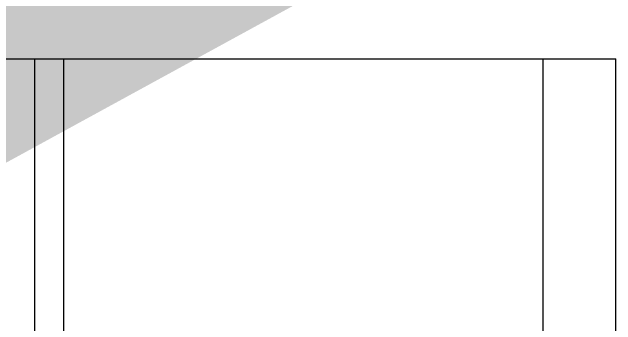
# Paper-space layout '2 DOOR PANEL LAYOUT - A1 Sheet' of a CAD drawing. Extents: x 50 to 825, y 22 to 486.
# Drawn here: x 437.021 to 439.185, y 340.591 to 341.713 of the extents above; entities that cross this region are included whole.
import ezdxf

# ---------------------------------------------------------------- set-up
doc = ezdxf.new("R2010")
doc.units = 0
doc.layers.add('N-ANNO-TEXT', color=2, linetype='Continuous', lineweight=18)
doc.layers.add('N-EQPM', color=3, linetype='Continuous', lineweight=25)

psp = doc.layouts.new('2 DOOR PANEL LAYOUT - A1 Sheet')

# ---------------------------------------------------------------- linework, layer by layer
at = {"layer": 'N-ANNO-TEXT'}
psp.add_solid([(438.661, 342.0818), (434.7652, 339.951), (437.7593, 343.2301)], dxfattribs=at)
at = {"layer": 'N-EQPM', "linetype": 'Continuous'}
for p, q in [((422.2664, 341.5454), (439.1849, 341.5454)), ((437.1026, 333.7369), (437.1026, 341.5454)), ((437.2067, 340.5043), (437.2067, 341.5454)), ((438.9246, 333.7369), (438.9246, 341.5454)), ((439.1849, 333.7369), (439.1849, 341.5454))]:
    psp.add_line(p, q, dxfattribs=at)

doc.saveas('drawing.dxf')
